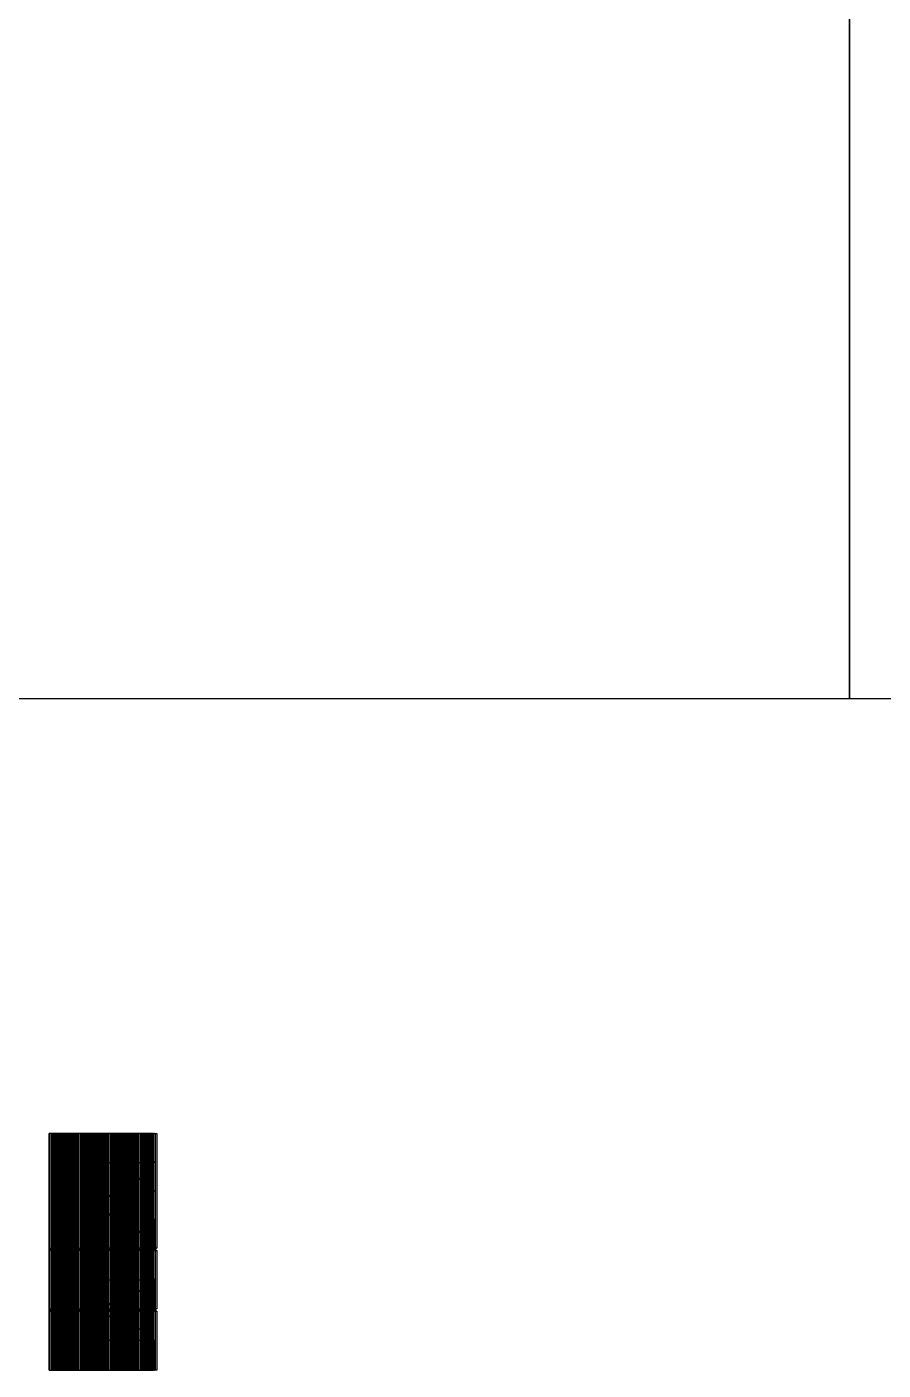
# Model space of a CAD drawing. Header units: millimetres. Extents: x 2519235 to 7246330, y 25937 to 201821.
# Drawn here: x 3154585 to 3197067, y 26496 to 93158 of the extents above; entities that cross this region are included whole.
import ezdxf

# ---------------------------------------------------------------- set-up
doc = ezdxf.new("R2010")
doc.units = ezdxf.units.MM
doc.set_wipeout_variables(frame=1)
doc.linetypes.add('TA_HL_001.00000', pattern=[6.5, 3.55, -2.95])
for name, color, linetype in [('000 - 0_SYM_DWG_HIDDENlINE_SUB_COLOR_1', 7, 'Continuous'), ('010 - ASPG_EXTR_MAIN_COLOR_2', 7, 'Continuous'), ('010 - ASPG_EXTR_WIPEOUT_', 7, 'Continuous'), ('010 - ASPG_FRAMING_MAIN_COLOR_1', 7, 'Continuous'), ('010 - ASPG_FRAMING_MAIN_COLOR_2', 7, 'Continuous'), ('010 - ASPG_FRAMING_SUB_COLOR_2', 7, 'Continuous'), ('010 - ASPG_FRAMING_SUB_COLOR_3', 7, 'Continuous'), ('010 - ASPG_FRAMING_WIPEOUT_', 7, 'Continuous')]:
    doc.layers.add(name, color=color, linetype=linetype)

# ---------------------------------------------------------------- blocks, each defined once
blk = doc.blocks.new('*U1281')
at = {"color": 7}
blk.add_wipeout([(50, 0), (1400, 0), (1400, 2930), (50, 2930)], dxfattribs=at).dxf.layer = '010 - ASPG_EXTR_WIPEOUT_'
at = {"layer": '010 - ASPG_EXTR_MAIN_COLOR_2', "color": 7}
for points in [[(393, 0), (403, 0), (403, 2930), (393, 2930)], [(458, 0), (468, 0), (468, 2930), (458, 2930)], [(523, 0), (533, 0), (533, 2930), (523, 2930)], [(588, 0), (598, 0), (598, 2930), (588, 2930)], [(653, 0), (663, 0), (663, 2930), (653, 2930)], [(718, 0), (728, 0), (728, 2930), (718, 2930)], [(783, 0), (793, 0), (793, 2930), (783, 2930)], [(848, 0), (858, 0), (858, 2930), (848, 2930)], [(913, 0), (923, 0), (923, 2930), (913, 2930)], [(978, 0), (988, 0), (988, 2930), (978, 2930)], [(1043, 0), (1053, 0), (1053, 2930), (1043, 2930)]]:
    blk.add_lwpolyline(points, close=True, dxfattribs=at)
at = {"layer": '010 - ASPG_FRAMING_SUB_COLOR_2', "color": 7}
blk.add_lwpolyline([(50, 0), (1400, 0), (1400, 2930), (50, 2930)], close=True, dxfattribs=at)
at = {"color": 7}
for points in [[(-50, 0), (50, 0), (50, 2930), (-50, 2930)], [(1400, 0), (1500, 0), (1500, 2930), (1400, 2930)]]:
    blk.add_wipeout(points, dxfattribs=at).dxf.layer = '010 - ASPG_EXTR_WIPEOUT_'
at = {"layer": '010 - ASPG_EXTR_MAIN_COLOR_2', "color": 7}
for points in [[(133, 0), (143, 0), (143, 2930), (133, 2930)], [(198, 0), (208, 0), (208, 2930), (198, 2930)], [(263, 0), (273, 0), (273, 2930), (263, 2930)], [(328, 0), (338, 0), (338, 2930), (328, 2930)], [(1108, 0), (1118, 0), (1118, 2930), (1108, 2930)], [(1173, 0), (1183, 0), (1183, 2930), (1173, 2930)], [(1238, 0), (1248, 0), (1248, 2930), (1238, 2930)], [(1303, 0), (1313, 0), (1313, 2930), (1303, 2930)], [(1368, 0), (1378, 0), (1378, 2930), (1368, 2930)]]:
    blk.add_lwpolyline(points, close=True, dxfattribs=at)
at = {"layer": '010 - ASPG_FRAMING_MAIN_COLOR_1', "color": 7}
for points in [[(-50, 0), (-40, 0), (-40, 2930), (-50, 2930)], [(40, 0), (50, 0), (50, 2930), (40, 2930)], [(1400, 0), (1410, 0), (1410, 2930), (1400, 2930)], [(1490, 0), (1500, 0), (1500, 2930), (1490, 2930)]]:
    blk.add_lwpolyline(points, close=True, dxfattribs=at)
at = {"layer": '010 - ASPG_FRAMING_SUB_COLOR_2', "color": 7}
for points in [[(-50, 0), (50, 0), (50, 2930), (-50, 2930)], [(1400, 0), (1500, 0), (1500, 2930), (1400, 2930)]]:
    blk.add_lwpolyline(points, close=True, dxfattribs=at)
blk = doc.blocks.new('*U1321')
at = {"color": 7}
blk.add_wipeout([(50, 0), (1450, 0), (1450, 2930), (50, 2930)], dxfattribs=at).dxf.layer = '010 - ASPG_EXTR_WIPEOUT_'
at = {"layer": '010 - ASPG_EXTR_MAIN_COLOR_2', "color": 7}
for points in [[(393, 0), (403, 0), (403, 2930), (393, 2930)], [(458, 0), (468, 0), (468, 2930), (458, 2930)], [(523, 0), (533, 0), (533, 2930), (523, 2930)], [(588, 0), (598, 0), (598, 2930), (588, 2930)], [(653, 0), (663, 0), (663, 2930), (653, 2930)], [(718, 0), (728, 0), (728, 2930), (718, 2930)], [(783, 0), (793, 0), (793, 2930), (783, 2930)], [(848, 0), (858, 0), (858, 2930), (848, 2930)], [(913, 0), (923, 0), (923, 2930), (913, 2930)], [(978, 0), (988, 0), (988, 2930), (978, 2930)], [(1043, 0), (1053, 0), (1053, 2930), (1043, 2930)]]:
    blk.add_lwpolyline(points, close=True, dxfattribs=at)
at = {"layer": '010 - ASPG_FRAMING_SUB_COLOR_2', "color": 7}
blk.add_lwpolyline([(50, 0), (1450, 0), (1450, 2930), (50, 2930)], close=True, dxfattribs=at)
at = {"color": 7}
for points in [[(-50, 0), (50, 0), (50, 2930), (-50, 2930)], [(1450, 0), (1550, 0), (1550, 2930), (1450, 2930)]]:
    blk.add_wipeout(points, dxfattribs=at).dxf.layer = '010 - ASPG_EXTR_WIPEOUT_'
at = {"layer": '010 - ASPG_EXTR_MAIN_COLOR_2', "color": 7}
for points in [[(133, 0), (143, 0), (143, 2930), (133, 2930)], [(198, 0), (208, 0), (208, 2930), (198, 2930)], [(263, 0), (273, 0), (273, 2930), (263, 2930)], [(328, 0), (338, 0), (338, 2930), (328, 2930)], [(1108, 0), (1118, 0), (1118, 2930), (1108, 2930)], [(1173, 0), (1183, 0), (1183, 2930), (1173, 2930)], [(1238, 0), (1248, 0), (1248, 2930), (1238, 2930)], [(1303, 0), (1313, 0), (1313, 2930), (1303, 2930)], [(1368, 0), (1378, 0), (1378, 2930), (1368, 2930)], [(1433, 0), (1443, 0), (1443, 2930), (1433, 2930)]]:
    blk.add_lwpolyline(points, close=True, dxfattribs=at)
at = {"layer": '010 - ASPG_FRAMING_MAIN_COLOR_1', "color": 7}
for points in [[(-50, 0), (-40, 0), (-40, 2930), (-50, 2930)], [(40, 0), (50, 0), (50, 2930), (40, 2930)], [(1450, 0), (1460, 0), (1460, 2930), (1450, 2930)], [(1540, 0), (1550, 0), (1550, 2930), (1540, 2930)]]:
    blk.add_lwpolyline(points, close=True, dxfattribs=at)
at = {"layer": '010 - ASPG_FRAMING_SUB_COLOR_2', "color": 7}
for points in [[(-50, 0), (50, 0), (50, 2930), (-50, 2930)], [(1450, 0), (1550, 0), (1550, 2930), (1450, 2930)]]:
    blk.add_lwpolyline(points, close=True, dxfattribs=at)
blk = doc.blocks.new('*U1322')
at = {"color": 7}
blk.add_wipeout([(50, 0), (1450, 0), (1450, 2930), (50, 2930)], dxfattribs=at).dxf.layer = '010 - ASPG_EXTR_WIPEOUT_'
at = {"layer": '010 - ASPG_EXTR_MAIN_COLOR_2', "color": 7}
for points in [[(393, 0), (403, 0), (403, 2930), (393, 2930)], [(458, 0), (468, 0), (468, 2930), (458, 2930)], [(523, 0), (533, 0), (533, 2930), (523, 2930)], [(588, 0), (598, 0), (598, 2930), (588, 2930)], [(653, 0), (663, 0), (663, 2930), (653, 2930)], [(718, 0), (728, 0), (728, 2930), (718, 2930)], [(783, 0), (793, 0), (793, 2930), (783, 2930)], [(848, 0), (858, 0), (858, 2930), (848, 2930)], [(913, 0), (923, 0), (923, 2930), (913, 2930)], [(978, 0), (988, 0), (988, 2930), (978, 2930)], [(1043, 0), (1053, 0), (1053, 2930), (1043, 2930)]]:
    blk.add_lwpolyline(points, close=True, dxfattribs=at)
at = {"layer": '010 - ASPG_FRAMING_SUB_COLOR_2', "color": 7}
blk.add_lwpolyline([(50, 0), (1450, 0), (1450, 2930), (50, 2930)], close=True, dxfattribs=at)
at = {"color": 7}
for points in [[(-50, 0), (50, 0), (50, 2930), (-50, 2930)], [(1450, 0), (1550, 0), (1550, 2930), (1450, 2930)]]:
    blk.add_wipeout(points, dxfattribs=at).dxf.layer = '010 - ASPG_EXTR_WIPEOUT_'
at = {"layer": '010 - ASPG_EXTR_MAIN_COLOR_2', "color": 7}
for points in [[(133, 0), (143, 0), (143, 2930), (133, 2930)], [(198, 0), (208, 0), (208, 2930), (198, 2930)], [(263, 0), (273, 0), (273, 2930), (263, 2930)], [(328, 0), (338, 0), (338, 2930), (328, 2930)], [(1108, 0), (1118, 0), (1118, 2930), (1108, 2930)], [(1173, 0), (1183, 0), (1183, 2930), (1173, 2930)], [(1238, 0), (1248, 0), (1248, 2930), (1238, 2930)], [(1303, 0), (1313, 0), (1313, 2930), (1303, 2930)], [(1368, 0), (1378, 0), (1378, 2930), (1368, 2930)], [(1433, 0), (1443, 0), (1443, 2930), (1433, 2930)]]:
    blk.add_lwpolyline(points, close=True, dxfattribs=at)
at = {"layer": '010 - ASPG_FRAMING_MAIN_COLOR_1', "color": 7}
for points in [[(-50, 0), (-40, 0), (-40, 2930), (-50, 2930)], [(40, 0), (50, 0), (50, 2930), (40, 2930)], [(1450, 0), (1460, 0), (1460, 2930), (1450, 2930)], [(1540, 0), (1550, 0), (1550, 2930), (1540, 2930)]]:
    blk.add_lwpolyline(points, close=True, dxfattribs=at)
at = {"layer": '010 - ASPG_FRAMING_SUB_COLOR_2', "color": 7}
for points in [[(-50, 0), (50, 0), (50, 2930), (-50, 2930)], [(1450, 0), (1550, 0), (1550, 2930), (1450, 2930)]]:
    blk.add_lwpolyline(points, close=True, dxfattribs=at)
blk = doc.blocks.new('*U1323')
at = {"color": 7}
blk.add_wipeout([(50, 0), (685, 0), (685, 2930), (50, 2930)], dxfattribs=at).dxf.layer = '010 - ASPG_EXTR_WIPEOUT_'
at = {"layer": '010 - ASPG_EXTR_MAIN_COLOR_2', "color": 7}
for points in [[(393, 0), (403, 0), (403, 2930), (393, 2930)], [(458, 0), (468, 0), (468, 2930), (458, 2930)], [(523, 0), (533, 0), (533, 2930), (523, 2930)], [(588, 0), (598, 0), (598, 2930), (588, 2930)], [(653, 0), (663, 0), (663, 2930), (653, 2930)], [(718, 0), (728, 0), (728, 2930), (718, 2930)]]:
    blk.add_lwpolyline(points, close=True, dxfattribs=at)
at = {"layer": '010 - ASPG_FRAMING_SUB_COLOR_2', "color": 7}
blk.add_lwpolyline([(50, 0), (685, 0), (685, 2930), (50, 2930)], close=True, dxfattribs=at)
at = {"color": 7}
blk.add_wipeout([(-50, 0), (50, 0), (50, 2930), (-50, 2930)], dxfattribs=at).dxf.layer = '010 - ASPG_EXTR_WIPEOUT_'
at = {"layer": '010 - ASPG_EXTR_MAIN_COLOR_2', "color": 7}
for points in [[(133, 0), (143, 0), (143, 2930), (133, 2930)], [(198, 0), (208, 0), (208, 2930), (198, 2930)], [(263, 0), (273, 0), (273, 2930), (263, 2930)], [(328, 0), (338, 0), (338, 2930), (328, 2930)]]:
    blk.add_lwpolyline(points, close=True, dxfattribs=at)
at = {"layer": '010 - ASPG_FRAMING_MAIN_COLOR_1', "color": 7}
for points in [[(-50, 0), (-40, 0), (-40, 2930), (-50, 2930)], [(40, 0), (50, 0), (50, 2930), (40, 2930)]]:
    blk.add_lwpolyline(points, close=True, dxfattribs=at)
at = {"layer": '010 - ASPG_FRAMING_SUB_COLOR_2', "color": 7}
blk.add_lwpolyline([(-50, 0), (50, 0), (50, 2930), (-50, 2930)], close=True, dxfattribs=at)
blk = doc.blocks.new('*U1310')
at = {"color": 7}
blk.add_wipeout([(0, -40), (5259, -40), (5259, 40), (0, 40)], dxfattribs=at).dxf.layer = '010 - ASPG_FRAMING_WIPEOUT_'
at = {"layer": '010 - ASPG_FRAMING_MAIN_COLOR_2', "color": 7}
blk.add_lwpolyline([(0, -40), (5259, -40), (5259, 40), (0, 40)], close=True, dxfattribs=at)
at = {"color": 7}
blk.add_wipeout([(0, 40), (5334, 40), (5334, 50), (0, 50)], dxfattribs=at).dxf.layer = '010 - ASPG_FRAMING_WIPEOUT_'
at = {"layer": '010 - ASPG_FRAMING_MAIN_COLOR_1', "color": 7}
blk.add_lwpolyline([(0, 40), (5334, 40), (5334, 50), (0, 50)], close=True, dxfattribs=at)
at = {"color": 7}
blk.add_wipeout([(0, -50), (5334, -50), (5334, -40), (0, -40)], dxfattribs=at).dxf.layer = '010 - ASPG_FRAMING_WIPEOUT_'
at = {"layer": '010 - ASPG_FRAMING_MAIN_COLOR_1', "color": 7}
blk.add_lwpolyline([(0, -50), (5334, -50), (5334, -40), (0, -40)], close=True, dxfattribs=at)
blk = doc.blocks.new('*U1311')
at = {"color": 7}
blk.add_wipeout([(0, -40), (5259, -40), (5259, 40), (0, 40)], dxfattribs=at).dxf.layer = '010 - ASPG_FRAMING_WIPEOUT_'
at = {"layer": '010 - ASPG_FRAMING_MAIN_COLOR_2', "color": 7}
blk.add_lwpolyline([(0, -40), (5259, -40), (5259, 40), (0, 40)], close=True, dxfattribs=at)
at = {"color": 7}
blk.add_wipeout([(0, 40), (5334, 40), (5334, 50), (0, 50)], dxfattribs=at).dxf.layer = '010 - ASPG_FRAMING_WIPEOUT_'
at = {"layer": '010 - ASPG_FRAMING_MAIN_COLOR_1', "color": 7}
blk.add_lwpolyline([(0, 40), (5334, 40), (5334, 50), (0, 50)], close=True, dxfattribs=at)
at = {"color": 7}
blk.add_wipeout([(0, -50), (5334, -50), (5334, -40), (0, -40)], dxfattribs=at).dxf.layer = '010 - ASPG_FRAMING_WIPEOUT_'
at = {"layer": '010 - ASPG_FRAMING_MAIN_COLOR_1', "color": 7}
blk.add_lwpolyline([(0, -50), (5334, -50), (5334, -40), (0, -40)], close=True, dxfattribs=at)
blk = doc.blocks.new('*U1278')
at = {"color": 7}
blk.add_wipeout([(50, 0), (1400, 0), (1400, 2880), (50, 2880)], dxfattribs=at).dxf.layer = '010 - ASPG_EXTR_WIPEOUT_'
at = {"layer": '010 - ASPG_EXTR_MAIN_COLOR_2', "color": 7}
for points in [[(393, 0), (403, 0), (403, 2880), (393, 2880)], [(458, 0), (468, 0), (468, 2880), (458, 2880)], [(523, 0), (533, 0), (533, 2880), (523, 2880)], [(588, 0), (598, 0), (598, 2880), (588, 2880)], [(653, 0), (663, 0), (663, 2880), (653, 2880)], [(718, 0), (728, 0), (728, 2880), (718, 2880)], [(783, 0), (793, 0), (793, 2880), (783, 2880)], [(848, 0), (858, 0), (858, 2880), (848, 2880)], [(913, 0), (923, 0), (923, 2880), (913, 2880)], [(978, 0), (988, 0), (988, 2880), (978, 2880)], [(1043, 0), (1053, 0), (1053, 2880), (1043, 2880)]]:
    blk.add_lwpolyline(points, close=True, dxfattribs=at)
at = {"layer": '010 - ASPG_FRAMING_SUB_COLOR_2', "color": 7}
blk.add_lwpolyline([(50, 0), (1400, 0), (1400, 2880), (50, 2880)], close=True, dxfattribs=at)
at = {"color": 7}
for points in [[(-50, 0), (50, 0), (50, 2880), (-50, 2880)], [(1400, 0), (1500, 0), (1500, 2880), (1400, 2880)]]:
    blk.add_wipeout(points, dxfattribs=at).dxf.layer = '010 - ASPG_EXTR_WIPEOUT_'
at = {"layer": '010 - ASPG_EXTR_MAIN_COLOR_2', "color": 7}
for points in [[(133, 0), (143, 0), (143, 2880), (133, 2880)], [(198, 0), (208, 0), (208, 2880), (198, 2880)], [(263, 0), (273, 0), (273, 2880), (263, 2880)], [(328, 0), (338, 0), (338, 2880), (328, 2880)], [(1108, 0), (1118, 0), (1118, 2880), (1108, 2880)], [(1173, 0), (1183, 0), (1183, 2880), (1173, 2880)], [(1238, 0), (1248, 0), (1248, 2880), (1238, 2880)], [(1303, 0), (1313, 0), (1313, 2880), (1303, 2880)], [(1368, 0), (1378, 0), (1378, 2880), (1368, 2880)]]:
    blk.add_lwpolyline(points, close=True, dxfattribs=at)
at = {"layer": '010 - ASPG_FRAMING_MAIN_COLOR_1', "color": 7}
for points in [[(-50, 0), (-40, 0), (-40, 2880), (-50, 2880)], [(40, 0), (50, 0), (50, 2880), (40, 2880)], [(1400, 0), (1410, 0), (1410, 2880), (1400, 2880)], [(1490, 0), (1500, 0), (1500, 2880), (1490, 2880)]]:
    blk.add_lwpolyline(points, close=True, dxfattribs=at)
at = {"layer": '010 - ASPG_FRAMING_SUB_COLOR_2', "color": 7}
for points in [[(-50, 0), (50, 0), (50, 2880), (-50, 2880)], [(1400, 0), (1500, 0), (1500, 2880), (1400, 2880)]]:
    blk.add_lwpolyline(points, close=True, dxfattribs=at)
blk = doc.blocks.new('*U1279')
at = {"color": 7}
blk.add_wipeout([(50, 0), (1450, 0), (1450, 2880), (50, 2880)], dxfattribs=at).dxf.layer = '010 - ASPG_EXTR_WIPEOUT_'
at = {"layer": '010 - ASPG_EXTR_MAIN_COLOR_2', "color": 7}
for points in [[(393, 0), (403, 0), (403, 2880), (393, 2880)], [(458, 0), (468, 0), (468, 2880), (458, 2880)], [(523, 0), (533, 0), (533, 2880), (523, 2880)], [(588, 0), (598, 0), (598, 2880), (588, 2880)], [(653, 0), (663, 0), (663, 2880), (653, 2880)], [(718, 0), (728, 0), (728, 2880), (718, 2880)], [(783, 0), (793, 0), (793, 2880), (783, 2880)], [(848, 0), (858, 0), (858, 2880), (848, 2880)], [(913, 0), (923, 0), (923, 2880), (913, 2880)], [(978, 0), (988, 0), (988, 2880), (978, 2880)], [(1043, 0), (1053, 0), (1053, 2880), (1043, 2880)]]:
    blk.add_lwpolyline(points, close=True, dxfattribs=at)
at = {"layer": '010 - ASPG_FRAMING_SUB_COLOR_2', "color": 7}
blk.add_lwpolyline([(50, 0), (1450, 0), (1450, 2880), (50, 2880)], close=True, dxfattribs=at)
at = {"color": 7}
for points in [[(-50, 0), (50, 0), (50, 2880), (-50, 2880)], [(1450, 0), (1550, 0), (1550, 2880), (1450, 2880)]]:
    blk.add_wipeout(points, dxfattribs=at).dxf.layer = '010 - ASPG_EXTR_WIPEOUT_'
at = {"layer": '010 - ASPG_EXTR_MAIN_COLOR_2', "color": 7}
for points in [[(133, 0), (143, 0), (143, 2880), (133, 2880)], [(198, 0), (208, 0), (208, 2880), (198, 2880)], [(263, 0), (273, 0), (273, 2880), (263, 2880)], [(328, 0), (338, 0), (338, 2880), (328, 2880)], [(1108, 0), (1118, 0), (1118, 2880), (1108, 2880)], [(1173, 0), (1183, 0), (1183, 2880), (1173, 2880)], [(1238, 0), (1248, 0), (1248, 2880), (1238, 2880)], [(1303, 0), (1313, 0), (1313, 2880), (1303, 2880)], [(1368, 0), (1378, 0), (1378, 2880), (1368, 2880)], [(1433, 0), (1443, 0), (1443, 2880), (1433, 2880)]]:
    blk.add_lwpolyline(points, close=True, dxfattribs=at)
at = {"layer": '010 - ASPG_FRAMING_MAIN_COLOR_1', "color": 7}
for points in [[(-50, 0), (-40, 0), (-40, 2880), (-50, 2880)], [(40, 0), (50, 0), (50, 2880), (40, 2880)], [(1450, 0), (1460, 0), (1460, 2880), (1450, 2880)], [(1540, 0), (1550, 0), (1550, 2880), (1540, 2880)]]:
    blk.add_lwpolyline(points, close=True, dxfattribs=at)
at = {"layer": '010 - ASPG_FRAMING_SUB_COLOR_2', "color": 7}
for points in [[(-50, 0), (50, 0), (50, 2880), (-50, 2880)], [(1450, 0), (1550, 0), (1550, 2880), (1450, 2880)]]:
    blk.add_lwpolyline(points, close=True, dxfattribs=at)
blk = doc.blocks.new('*U1298')
at = {"color": 7}
blk.add_wipeout([(50, 0), (1450, 0), (1450, 2880), (50, 2880)], dxfattribs=at).dxf.layer = '010 - ASPG_EXTR_WIPEOUT_'
at = {"layer": '010 - ASPG_EXTR_MAIN_COLOR_2', "color": 7}
for points in [[(393, 0), (403, 0), (403, 2880), (393, 2880)], [(458, 0), (468, 0), (468, 2880), (458, 2880)], [(523, 0), (533, 0), (533, 2880), (523, 2880)], [(588, 0), (598, 0), (598, 2880), (588, 2880)], [(653, 0), (663, 0), (663, 2880), (653, 2880)], [(718, 0), (728, 0), (728, 2880), (718, 2880)], [(783, 0), (793, 0), (793, 2880), (783, 2880)], [(848, 0), (858, 0), (858, 2880), (848, 2880)], [(913, 0), (923, 0), (923, 2880), (913, 2880)], [(978, 0), (988, 0), (988, 2880), (978, 2880)], [(1043, 0), (1053, 0), (1053, 2880), (1043, 2880)]]:
    blk.add_lwpolyline(points, close=True, dxfattribs=at)
at = {"layer": '010 - ASPG_FRAMING_SUB_COLOR_2', "color": 7}
blk.add_lwpolyline([(50, 0), (1450, 0), (1450, 2880), (50, 2880)], close=True, dxfattribs=at)
at = {"color": 7}
for points in [[(-50, 0), (50, 0), (50, 2880), (-50, 2880)], [(1450, 0), (1550, 0), (1550, 2880), (1450, 2880)]]:
    blk.add_wipeout(points, dxfattribs=at).dxf.layer = '010 - ASPG_EXTR_WIPEOUT_'
at = {"layer": '010 - ASPG_EXTR_MAIN_COLOR_2', "color": 7}
for points in [[(133, 0), (143, 0), (143, 2880), (133, 2880)], [(198, 0), (208, 0), (208, 2880), (198, 2880)], [(263, 0), (273, 0), (273, 2880), (263, 2880)], [(328, 0), (338, 0), (338, 2880), (328, 2880)], [(1108, 0), (1118, 0), (1118, 2880), (1108, 2880)], [(1173, 0), (1183, 0), (1183, 2880), (1173, 2880)], [(1238, 0), (1248, 0), (1248, 2880), (1238, 2880)], [(1303, 0), (1313, 0), (1313, 2880), (1303, 2880)], [(1368, 0), (1378, 0), (1378, 2880), (1368, 2880)], [(1433, 0), (1443, 0), (1443, 2880), (1433, 2880)]]:
    blk.add_lwpolyline(points, close=True, dxfattribs=at)
at = {"layer": '010 - ASPG_FRAMING_MAIN_COLOR_1', "color": 7}
for points in [[(-50, 0), (-40, 0), (-40, 2880), (-50, 2880)], [(40, 0), (50, 0), (50, 2880), (40, 2880)], [(1450, 0), (1460, 0), (1460, 2880), (1450, 2880)], [(1540, 0), (1550, 0), (1550, 2880), (1540, 2880)]]:
    blk.add_lwpolyline(points, close=True, dxfattribs=at)
at = {"layer": '010 - ASPG_FRAMING_SUB_COLOR_2', "color": 7}
for points in [[(-50, 0), (50, 0), (50, 2880), (-50, 2880)], [(1450, 0), (1550, 0), (1550, 2880), (1450, 2880)]]:
    blk.add_lwpolyline(points, close=True, dxfattribs=at)
blk = doc.blocks.new('*U1299')
at = {"color": 7}
blk.add_wipeout([(50, 0), (685, 0), (685, 2880), (50, 2880)], dxfattribs=at).dxf.layer = '010 - ASPG_EXTR_WIPEOUT_'
at = {"layer": '010 - ASPG_EXTR_MAIN_COLOR_2', "color": 7}
for points in [[(393, 0), (403, 0), (403, 2880), (393, 2880)], [(458, 0), (468, 0), (468, 2880), (458, 2880)], [(523, 0), (533, 0), (533, 2880), (523, 2880)], [(588, 0), (598, 0), (598, 2880), (588, 2880)], [(653, 0), (663, 0), (663, 2880), (653, 2880)], [(718, 0), (728, 0), (728, 2880), (718, 2880)]]:
    blk.add_lwpolyline(points, close=True, dxfattribs=at)
at = {"layer": '010 - ASPG_FRAMING_SUB_COLOR_2', "color": 7}
blk.add_lwpolyline([(50, 0), (685, 0), (685, 2880), (50, 2880)], close=True, dxfattribs=at)
at = {"color": 7}
blk.add_wipeout([(-50, 0), (50, 0), (50, 2880), (-50, 2880)], dxfattribs=at).dxf.layer = '010 - ASPG_EXTR_WIPEOUT_'
at = {"layer": '010 - ASPG_EXTR_MAIN_COLOR_2', "color": 7}
for points in [[(133, 0), (143, 0), (143, 2880), (133, 2880)], [(198, 0), (208, 0), (208, 2880), (198, 2880)], [(263, 0), (273, 0), (273, 2880), (263, 2880)], [(328, 0), (338, 0), (338, 2880), (328, 2880)]]:
    blk.add_lwpolyline(points, close=True, dxfattribs=at)
at = {"layer": '010 - ASPG_FRAMING_MAIN_COLOR_1', "color": 7}
for points in [[(-50, 0), (-40, 0), (-40, 2880), (-50, 2880)], [(40, 0), (50, 0), (50, 2880), (40, 2880)]]:
    blk.add_lwpolyline(points, close=True, dxfattribs=at)
at = {"layer": '010 - ASPG_FRAMING_SUB_COLOR_2', "color": 7}
blk.add_lwpolyline([(-50, 0), (50, 0), (50, 2880), (-50, 2880)], close=True, dxfattribs=at)
blk = doc.blocks.new('*U1300')
at = {"color": 7}
blk.add_wipeout([(50, 0), (1400, 0), (1400, 5690), (50, 5690)], dxfattribs=at).dxf.layer = '010 - ASPG_EXTR_WIPEOUT_'
at = {"layer": '010 - ASPG_EXTR_MAIN_COLOR_2', "color": 7}
for points in [[(393, 0), (403, 0), (403, 5690), (393, 5690)], [(458, 0), (468, 0), (468, 5690), (458, 5690)], [(523, 0), (533, 0), (533, 5690), (523, 5690)], [(588, 0), (598, 0), (598, 5690), (588, 5690)], [(653, 0), (663, 0), (663, 5690), (653, 5690)], [(718, 0), (728, 0), (728, 5690), (718, 5690)], [(783, 0), (793, 0), (793, 5690), (783, 5690)], [(848, 0), (858, 0), (858, 5690), (848, 5690)], [(913, 0), (923, 0), (923, 5690), (913, 5690)], [(978, 0), (988, 0), (988, 5690), (978, 5690)], [(1043, 0), (1053, 0), (1053, 5690), (1043, 5690)]]:
    blk.add_lwpolyline(points, close=True, dxfattribs=at)
at = {"layer": '010 - ASPG_FRAMING_SUB_COLOR_2', "color": 7}
blk.add_lwpolyline([(50, 0), (1400, 0), (1400, 5690), (50, 5690)], close=True, dxfattribs=at)
at = {"color": 7}
for points in [[(-50, 0), (50, 0), (50, 5690), (-50, 5690)], [(1400, 0), (1500, 0), (1500, 5690), (1400, 5690)]]:
    blk.add_wipeout(points, dxfattribs=at).dxf.layer = '010 - ASPG_EXTR_WIPEOUT_'
at = {"layer": '010 - ASPG_EXTR_MAIN_COLOR_2', "color": 7}
for points in [[(133, 0), (143, 0), (143, 5690), (133, 5690)], [(198, 0), (208, 0), (208, 5690), (198, 5690)], [(263, 0), (273, 0), (273, 5690), (263, 5690)], [(328, 0), (338, 0), (338, 5690), (328, 5690)], [(1108, 0), (1118, 0), (1118, 5690), (1108, 5690)], [(1173, 0), (1183, 0), (1183, 5690), (1173, 5690)], [(1238, 0), (1248, 0), (1248, 5690), (1238, 5690)], [(1303, 0), (1313, 0), (1313, 5690), (1303, 5690)], [(1368, 0), (1378, 0), (1378, 5690), (1368, 5690)]]:
    blk.add_lwpolyline(points, close=True, dxfattribs=at)
at = {"layer": '010 - ASPG_FRAMING_MAIN_COLOR_1', "color": 7}
for points in [[(-50, 0), (-40, 0), (-40, 5690), (-50, 5690)], [(40, 0), (50, 0), (50, 5690), (40, 5690)], [(1400, 0), (1410, 0), (1410, 5690), (1400, 5690)], [(1490, 0), (1500, 0), (1500, 5690), (1490, 5690)]]:
    blk.add_lwpolyline(points, close=True, dxfattribs=at)
at = {"layer": '010 - ASPG_FRAMING_SUB_COLOR_2', "color": 7}
for points in [[(-50, 0), (50, 0), (50, 5690), (-50, 5690)], [(1400, 0), (1500, 0), (1500, 5690), (1400, 5690)]]:
    blk.add_lwpolyline(points, close=True, dxfattribs=at)
blk = doc.blocks.new('*U1301')
at = {"color": 7}
blk.add_wipeout([(50, 0), (1450, 0), (1450, 5690), (50, 5690)], dxfattribs=at).dxf.layer = '010 - ASPG_EXTR_WIPEOUT_'
at = {"layer": '010 - ASPG_EXTR_MAIN_COLOR_2', "color": 7}
for points in [[(393, 0), (403, 0), (403, 5690), (393, 5690)], [(458, 0), (468, 0), (468, 5690), (458, 5690)], [(523, 0), (533, 0), (533, 5690), (523, 5690)], [(588, 0), (598, 0), (598, 5690), (588, 5690)], [(653, 0), (663, 0), (663, 5690), (653, 5690)], [(718, 0), (728, 0), (728, 5690), (718, 5690)], [(783, 0), (793, 0), (793, 5690), (783, 5690)], [(848, 0), (858, 0), (858, 5690), (848, 5690)], [(913, 0), (923, 0), (923, 5690), (913, 5690)], [(978, 0), (988, 0), (988, 5690), (978, 5690)], [(1043, 0), (1053, 0), (1053, 5690), (1043, 5690)]]:
    blk.add_lwpolyline(points, close=True, dxfattribs=at)
at = {"layer": '010 - ASPG_FRAMING_SUB_COLOR_2', "color": 7}
blk.add_lwpolyline([(50, 0), (1450, 0), (1450, 5690), (50, 5690)], close=True, dxfattribs=at)
at = {"color": 7}
for points in [[(-50, 0), (50, 0), (50, 5690), (-50, 5690)], [(1450, 0), (1550, 0), (1550, 5690), (1450, 5690)]]:
    blk.add_wipeout(points, dxfattribs=at).dxf.layer = '010 - ASPG_EXTR_WIPEOUT_'
at = {"layer": '010 - ASPG_EXTR_MAIN_COLOR_2', "color": 7}
for points in [[(133, 0), (143, 0), (143, 5690), (133, 5690)], [(198, 0), (208, 0), (208, 5690), (198, 5690)], [(263, 0), (273, 0), (273, 5690), (263, 5690)], [(328, 0), (338, 0), (338, 5690), (328, 5690)], [(1108, 0), (1118, 0), (1118, 5690), (1108, 5690)], [(1173, 0), (1183, 0), (1183, 5690), (1173, 5690)], [(1238, 0), (1248, 0), (1248, 5690), (1238, 5690)], [(1303, 0), (1313, 0), (1313, 5690), (1303, 5690)], [(1368, 0), (1378, 0), (1378, 5690), (1368, 5690)], [(1433, 0), (1443, 0), (1443, 5690), (1433, 5690)]]:
    blk.add_lwpolyline(points, close=True, dxfattribs=at)
at = {"layer": '010 - ASPG_FRAMING_MAIN_COLOR_1', "color": 7}
for points in [[(-50, 0), (-40, 0), (-40, 5690), (-50, 5690)], [(40, 0), (50, 0), (50, 5690), (40, 5690)], [(1450, 0), (1460, 0), (1460, 5690), (1450, 5690)], [(1540, 0), (1550, 0), (1550, 5690), (1540, 5690)]]:
    blk.add_lwpolyline(points, close=True, dxfattribs=at)
at = {"layer": '010 - ASPG_FRAMING_SUB_COLOR_2', "color": 7}
for points in [[(-50, 0), (50, 0), (50, 5690), (-50, 5690)], [(1450, 0), (1550, 0), (1550, 5690), (1450, 5690)]]:
    blk.add_lwpolyline(points, close=True, dxfattribs=at)
blk = doc.blocks.new('*U1302')
at = {"color": 7}
blk.add_wipeout([(50, 0), (1450, 0), (1450, 5690), (50, 5690)], dxfattribs=at).dxf.layer = '010 - ASPG_EXTR_WIPEOUT_'
at = {"layer": '010 - ASPG_EXTR_MAIN_COLOR_2', "color": 7}
for points in [[(393, 0), (403, 0), (403, 5690), (393, 5690)], [(458, 0), (468, 0), (468, 5690), (458, 5690)], [(523, 0), (533, 0), (533, 5690), (523, 5690)], [(588, 0), (598, 0), (598, 5690), (588, 5690)], [(653, 0), (663, 0), (663, 5690), (653, 5690)], [(718, 0), (728, 0), (728, 5690), (718, 5690)], [(783, 0), (793, 0), (793, 5690), (783, 5690)], [(848, 0), (858, 0), (858, 5690), (848, 5690)], [(913, 0), (923, 0), (923, 5690), (913, 5690)], [(978, 0), (988, 0), (988, 5690), (978, 5690)], [(1043, 0), (1053, 0), (1053, 5690), (1043, 5690)]]:
    blk.add_lwpolyline(points, close=True, dxfattribs=at)
at = {"layer": '010 - ASPG_FRAMING_SUB_COLOR_2', "color": 7}
blk.add_lwpolyline([(50, 0), (1450, 0), (1450, 5690), (50, 5690)], close=True, dxfattribs=at)
at = {"color": 7}
for points in [[(-50, 0), (50, 0), (50, 5690), (-50, 5690)], [(1450, 0), (1550, 0), (1550, 5690), (1450, 5690)]]:
    blk.add_wipeout(points, dxfattribs=at).dxf.layer = '010 - ASPG_EXTR_WIPEOUT_'
at = {"layer": '010 - ASPG_EXTR_MAIN_COLOR_2', "color": 7}
for points in [[(133, 0), (143, 0), (143, 5690), (133, 5690)], [(198, 0), (208, 0), (208, 5690), (198, 5690)], [(263, 0), (273, 0), (273, 5690), (263, 5690)], [(328, 0), (338, 0), (338, 5690), (328, 5690)], [(1108, 0), (1118, 0), (1118, 5690), (1108, 5690)], [(1173, 0), (1183, 0), (1183, 5690), (1173, 5690)], [(1238, 0), (1248, 0), (1248, 5690), (1238, 5690)], [(1303, 0), (1313, 0), (1313, 5690), (1303, 5690)], [(1368, 0), (1378, 0), (1378, 5690), (1368, 5690)], [(1433, 0), (1443, 0), (1443, 5690), (1433, 5690)]]:
    blk.add_lwpolyline(points, close=True, dxfattribs=at)
at = {"layer": '010 - ASPG_FRAMING_MAIN_COLOR_1', "color": 7}
for points in [[(-50, 0), (-40, 0), (-40, 5690), (-50, 5690)], [(40, 0), (50, 0), (50, 5690), (40, 5690)], [(1450, 0), (1460, 0), (1460, 5690), (1450, 5690)], [(1540, 0), (1550, 0), (1550, 5690), (1540, 5690)]]:
    blk.add_lwpolyline(points, close=True, dxfattribs=at)
at = {"layer": '010 - ASPG_FRAMING_SUB_COLOR_2', "color": 7}
for points in [[(-50, 0), (50, 0), (50, 5690), (-50, 5690)], [(1450, 0), (1550, 0), (1550, 5690), (1450, 5690)]]:
    blk.add_lwpolyline(points, close=True, dxfattribs=at)
blk = doc.blocks.new('*U1303')
at = {"color": 7}
blk.add_wipeout([(50, 0), (685, 0), (685, 5690), (50, 5690)], dxfattribs=at).dxf.layer = '010 - ASPG_EXTR_WIPEOUT_'
at = {"layer": '010 - ASPG_EXTR_MAIN_COLOR_2', "color": 7}
for points in [[(393, 0), (403, 0), (403, 5690), (393, 5690)], [(458, 0), (468, 0), (468, 5690), (458, 5690)], [(523, 0), (533, 0), (533, 5690), (523, 5690)], [(588, 0), (598, 0), (598, 5690), (588, 5690)], [(653, 0), (663, 0), (663, 5690), (653, 5690)], [(718, 0), (728, 0), (728, 5690), (718, 5690)]]:
    blk.add_lwpolyline(points, close=True, dxfattribs=at)
at = {"layer": '010 - ASPG_FRAMING_SUB_COLOR_2', "color": 7}
blk.add_lwpolyline([(50, 0), (685, 0), (685, 5690), (50, 5690)], close=True, dxfattribs=at)
at = {"color": 7}
blk.add_wipeout([(-50, 0), (50, 0), (50, 5690), (-50, 5690)], dxfattribs=at).dxf.layer = '010 - ASPG_EXTR_WIPEOUT_'
at = {"layer": '010 - ASPG_EXTR_MAIN_COLOR_2', "color": 7}
for points in [[(133, 0), (143, 0), (143, 5690), (133, 5690)], [(198, 0), (208, 0), (208, 5690), (198, 5690)], [(263, 0), (273, 0), (273, 5690), (263, 5690)], [(328, 0), (338, 0), (338, 5690), (328, 5690)]]:
    blk.add_lwpolyline(points, close=True, dxfattribs=at)
at = {"layer": '010 - ASPG_FRAMING_MAIN_COLOR_1', "color": 7}
for points in [[(-50, 0), (-40, 0), (-40, 5690), (-50, 5690)], [(40, 0), (50, 0), (50, 5690), (40, 5690)]]:
    blk.add_lwpolyline(points, close=True, dxfattribs=at)
at = {"layer": '010 - ASPG_FRAMING_SUB_COLOR_2', "color": 7}
blk.add_lwpolyline([(-50, 0), (50, 0), (50, 5690), (-50, 5690)], close=True, dxfattribs=at)
blk = doc.blocks.new('*U2434')
at = {"layer": '010 - ASPG_FRAMING_SUB_COLOR_3', "color": 7, "linetype": 'ByBlock'}
for points in [[(0, 0), (0, 625), (25, 595), (25, 30), (0, 0)], [(1465, 625), (0, 625), (25, 595), (1440, 595)], [(25, 30), (1440, 30), (1465, 0), (0, 0), (25, 30)], [(1465, 0), (1465, 625), (1440, 595), (1440, 30), (1465, 0)]]:
    blk.add_lwpolyline(points, close=True, dxfattribs=at)
blk = doc.blocks.new('*U2435')
at = {"layer": '010 - ASPG_FRAMING_SUB_COLOR_3', "color": 7, "linetype": 'ByBlock'}
for points in [[(0, 0), (0, 1380), (25, 1350), (25, 30), (0, 0)], [(1465, 1380), (0, 1380), (25, 1350), (1440, 1350)], [(1465, 0), (1465, 1380), (1440, 1350), (1440, 30), (1465, 0)], [(25, 30), (1440, 30), (1465, 0), (0, 0), (25, 30)]]:
    blk.add_lwpolyline(points, close=True, dxfattribs=at)
blk = doc.blocks.new('*U2436')
at = {"layer": '010 - ASPG_FRAMING_SUB_COLOR_3', "color": 7, "linetype": 'ByBlock'}
for points in [[(0, 0), (0, 1330), (25, 1300), (25, 30), (0, 0)], [(1465, 1330), (0, 1330), (25, 1300), (1440, 1300)], [(1465, 0), (1465, 1330), (1440, 1300), (1440, 30), (1465, 0)], [(25, 30), (1440, 30), (1465, 0), (0, 0), (25, 30)]]:
    blk.add_lwpolyline(points, close=True, dxfattribs=at)
blk = doc.blocks.new('*U2433')
at = {"layer": '010 - ASPG_FRAMING_SUB_COLOR_3', "color": 7, "linetype": 'ByBlock'}
for points in [[(0, 0), (0, 625), (25, 595), (25, 30), (0, 0)], [(1440, 625), (0, 625), (25, 595), (1415, 595)], [(25, 30), (1415, 30), (1440, 0), (0, 0), (25, 30)], [(1440, 0), (1440, 625), (1415, 595), (1415, 30), (1440, 0)]]:
    blk.add_lwpolyline(points, close=True, dxfattribs=at)
blk = doc.blocks.new('*U2427')
at = {"layer": '010 - ASPG_FRAMING_SUB_COLOR_3', "color": 7, "linetype": 'ByBlock'}
for points in [[(0, 0), (0, 1380), (25, 1350), (25, 30), (0, 0)], [(1440, 1380), (0, 1380), (25, 1350), (1415, 1350)], [(1440, 0), (1440, 1380), (1415, 1350), (1415, 30), (1440, 0)], [(25, 30), (1415, 30), (1440, 0), (0, 0), (25, 30)]]:
    blk.add_lwpolyline(points, close=True, dxfattribs=at)
blk = doc.blocks.new('*U2426')
at = {"layer": '010 - ASPG_FRAMING_SUB_COLOR_3', "color": 7, "linetype": 'ByBlock'}
for points in [[(0, 0), (0, 1330), (25, 1300), (25, 30), (0, 0)], [(1440, 1330), (0, 1330), (25, 1300), (1415, 1300)], [(1440, 0), (1440, 1330), (1415, 1300), (1415, 30), (1440, 0)], [(25, 30), (1415, 30), (1440, 0), (0, 0), (25, 30)]]:
    blk.add_lwpolyline(points, close=True, dxfattribs=at)
blk = doc.blocks.new('*U2432')
at = {"layer": '010 - ASPG_FRAMING_SUB_COLOR_3', "color": 7, "linetype": 'ByBlock'}
for points in [[(0, 0), (0, 625), (25, 595), (25, 30), (0, 0)], [(1423, 625), (0, 625), (25, 595), (1398, 595)], [(25, 30), (1398, 30), (1423, 0), (0, 0), (25, 30)], [(1423, 0), (1423, 625), (1398, 595), (1398, 30), (1423, 0)]]:
    blk.add_lwpolyline(points, close=True, dxfattribs=at)
blk = doc.blocks.new('*U2431')
at = {"layer": '010 - ASPG_FRAMING_SUB_COLOR_3', "color": 7, "linetype": 'ByBlock'}
for points in [[(0, 0), (0, 1380), (25, 1350), (25, 30), (0, 0)], [(1422, 1380), (0, 1380), (25, 1350), (1398, 1350)], [(1422, 0), (1422, 1380), (1398, 1350), (1398, 30), (1422, 0)], [(25, 30), (1398, 30), (1422, 0), (0, 0), (25, 30)]]:
    blk.add_lwpolyline(points, close=True, dxfattribs=at)
blk = doc.blocks.new('*U2430')
at = {"layer": '010 - ASPG_FRAMING_SUB_COLOR_3', "color": 7, "linetype": 'ByBlock'}
for points in [[(0, 0), (0, 1330), (25, 1300), (25, 30), (0, 0)], [(1422, 1330), (0, 1330), (25, 1300), (1398, 1300)], [(1422, 0), (1422, 1330), (1398, 1300), (1398, 30), (1422, 0)], [(25, 30), (1398, 30), (1422, 0), (0, 0), (25, 30)]]:
    blk.add_lwpolyline(points, close=True, dxfattribs=at)
blk = doc.blocks.new('*U1392')
at = {"layer": '000 - 0_SYM_DWG_HIDDENlINE_SUB_COLOR_1', "color": 7, "linetype": 'ByBlock'}
for p, q in [((3565, 4217), (0, 4217)), ((0, 4217), (0, 0)), ((0, 4217), (3565, 0)), ((3565, 4217), (0, 0)), ((3565, 0), (3565, 4217)), ((0, 0), (3565, 0))]:
    blk.add_line(p, q, dxfattribs=at)
blk = doc.blocks.new('*U1401')
at = {"color": 7}
blk.add_wipeout([(0, 0), (1422, 0), (1422, 67), (0, 67)], dxfattribs=at).dxf.layer = '010 - ASPG_FRAMING_WIPEOUT_'
blk.add_wipeout([(5690, 68), (5690, 145), (0, 145), (0, 68)], dxfattribs=at).dxf.layer = '010 - ASPG_EXTR_WIPEOUT_'
at = {"layer": '010 - ASPG_EXTR_MAIN_COLOR_2', "color": 7}
blk.add_lwpolyline([(5690, 70), (5690, 145), (0, 145), (0, 70)], close=True, dxfattribs=at)
at = {"layer": '010 - ASPG_FRAMING_SUB_COLOR_2', "color": 7}
blk.add_lwpolyline([(0, 0), (1422, 0), (1422, 67), (0, 67)], close=True, dxfattribs=at)
blk = doc.blocks.new('*U1394')
at = {"color": 7}
blk.add_wipeout([(0, 0), (1440, 0), (1440, 67), (0, 67)], dxfattribs=at).dxf.layer = '010 - ASPG_FRAMING_WIPEOUT_'
blk.add_wipeout([(2880, 68), (2880, 145), (0, 145), (0, 68)], dxfattribs=at).dxf.layer = '010 - ASPG_EXTR_WIPEOUT_'
at = {"layer": '010 - ASPG_EXTR_MAIN_COLOR_2', "color": 7}
blk.add_lwpolyline([(2880, 70), (2880, 145), (0, 145), (0, 70)], close=True, dxfattribs=at)
at = {"layer": '010 - ASPG_FRAMING_SUB_COLOR_2', "color": 7}
blk.add_lwpolyline([(0, 0), (1440, 0), (1440, 67), (0, 67)], close=True, dxfattribs=at)
blk = doc.blocks.new('*U1399')
at = {"color": 7}
blk.add_wipeout([(0, 0), (1465, 0), (1465, 67), (0, 67)], dxfattribs=at).dxf.layer = '010 - ASPG_FRAMING_WIPEOUT_'
blk.add_wipeout([(2930, 68), (2930, 145), (0, 145), (0, 68)], dxfattribs=at).dxf.layer = '010 - ASPG_EXTR_WIPEOUT_'
at = {"layer": '010 - ASPG_EXTR_MAIN_COLOR_2', "color": 7}
blk.add_lwpolyline([(2930, 70), (2930, 145), (0, 145), (0, 70)], close=True, dxfattribs=at)
at = {"layer": '010 - ASPG_FRAMING_SUB_COLOR_2', "color": 7}
blk.add_lwpolyline([(0, 0), (1465, 0), (1465, 67), (0, 67)], close=True, dxfattribs=at)
blk = doc.blocks.new('*U1400')
at = {"color": 7}
blk.add_wipeout([(0, 0), (1465, 0), (1465, 67), (0, 67)], dxfattribs=at).dxf.layer = '010 - ASPG_FRAMING_WIPEOUT_'
at = {"layer": '010 - ASPG_FRAMING_SUB_COLOR_2', "color": 7}
blk.add_lwpolyline([(0, 0), (1465, 0), (1465, 67), (0, 67)], close=True, dxfattribs=at)
blk = doc.blocks.new('*U1397')
at = {"color": 7}
blk.add_wipeout([(0, 0), (1440, 0), (1440, 67), (0, 67)], dxfattribs=at).dxf.layer = '010 - ASPG_FRAMING_WIPEOUT_'
at = {"layer": '010 - ASPG_FRAMING_SUB_COLOR_2', "color": 7}
blk.add_lwpolyline([(0, 0), (1440, 0), (1440, 67), (0, 67)], close=True, dxfattribs=at)
blk = doc.blocks.new('*U1402')
at = {"color": 7}
blk.add_wipeout([(0, 0), (1422, 0), (1422, 67), (0, 67)], dxfattribs=at).dxf.layer = '010 - ASPG_FRAMING_WIPEOUT_'
at = {"layer": '010 - ASPG_FRAMING_SUB_COLOR_2', "color": 7}
blk.add_lwpolyline([(0, 0), (1422, 0), (1422, 67), (0, 67)], close=True, dxfattribs=at)
blk = doc.blocks.new('*U1391')
at = {"layer": '000 - 0_SYM_DWG_HIDDENlINE_SUB_COLOR_1', "color": 7, "linetype": 'ByBlock'}
for p, q in [((3565, 2975), (0, 2975)), ((0, 2975), (0, 0)), ((3565, 2975), (0, 0)), ((0, 2975), (3565, 0)), ((3565, 0), (3565, 2975)), ((0, 0), (3565, 0))]:
    blk.add_line(p, q, dxfattribs=at)

msp = doc.modelspace()

# ---------------------------------------------------------------- linework, layer by layer
at = {"color": 7}
for points in [[(3095400.188, 59821.36), (3195400.188, 59821.36), (3195400.188, 159821.36), (3095400.188, 159821.36)], [(3195400.188, 59821.36), (3295400.188, 59821.36), (3295400.188, 159821.36), (3195400.188, 159821.36)]]:
    msp.add_lwpolyline(points, close=True, dxfattribs=at)

# ---------------------------------------------------------------- block references
at = {"color": 7, "xscale": -1, "rotation": 180}
msp.add_blockref('*U1310', (3155684.512, 32485.549), dxfattribs=at)
at = {"color": 7}
msp.add_blockref('*U1281', (3155734.512, 26495.549), dxfattribs=at)

# ---------------------------------------------------------------- next in the draw order: block references
msp.add_blockref('*U1321', (3157184.512, 26495.549), dxfattribs=at)

# ---------------------------------------------------------------- next in the draw order: block references
msp.add_blockref('*U1322', (3158684.512, 26495.549), dxfattribs=at)
at = {"color": 7, "linetype": 'TA_HL_001.00000', "rotation": 90}
msp.add_blockref('*U2436', (3157124.512, 26495.549), dxfattribs=at)

# ---------------------------------------------------------------- next in the draw order: block references
at = {"color": 7}
msp.add_blockref('*U1323', (3160184.512, 26495.549), dxfattribs=at)
at = {"color": 7, "linetype": 'TA_HL_001.00000', "rotation": 90}
msp.add_blockref('*U2435', (3158624.512, 26495.549), dxfattribs=at)

# ---------------------------------------------------------------- next in the draw order: block references
at = {"color": 7, "xscale": -1, "rotation": 180}
msp.add_blockref('*U1311', (3155684.512, 29485.549), dxfattribs=at)
at = {"color": 7, "linetype": 'TA_HL_001.00000', "rotation": 90}
for name, p in [('*U2435', (3160124.512, 26495.549)), ('*U2434', (3160869.512, 26495.549))]:
    msp.add_blockref(name, p, dxfattribs=at)

# ---------------------------------------------------------------- next in the draw order: block references
at = {"color": 7}
msp.add_blockref('*U1278', (3155734.512, 29545.549), dxfattribs=at)

# ---------------------------------------------------------------- next in the draw order: block references
msp.add_blockref('*U1279', (3157184.512, 29545.549), dxfattribs=at)

# ---------------------------------------------------------------- next in the draw order: block references
for name, p in [('*U1300', (3155734.512, 32545.549)), ('*U1298', (3158684.512, 29545.549))]:
    msp.add_blockref(name, p, dxfattribs=at)
at = {"color": 7, "linetype": 'TA_HL_001.00000', "rotation": 90}
for name, p in [('*U2426', (3157124.512, 29545.549)), ('*U2436', (3157124.512, 27960.549))]:
    msp.add_blockref(name, p, dxfattribs=at)

# ---------------------------------------------------------------- next in the draw order: block references
at = {"color": 7}
for name, p in [('*U1301', (3157184.512, 32545.549)), ('*U1299', (3160184.512, 29545.549))]:
    msp.add_blockref(name, p, dxfattribs=at)
at = {"color": 7, "linetype": 'TA_HL_001.00000', "rotation": 90}
for name, p in [('*U2427', (3158624.512, 29545.549)), ('*U2435', (3158624.512, 27960.549))]:
    msp.add_blockref(name, p, dxfattribs=at)

# ---------------------------------------------------------------- next in the draw order: block references
for name, p in [('*U2430', (3157124.512, 36813.049)), ('*U2430', (3157124.512, 35390.549)), ('*U2430', (3157124.512, 33968.049)), ('*U2430', (3157124.512, 32545.549)), ('*U2426', (3157124.512, 30985.549)), ('*U2427', (3160124.512, 29545.549)), ('*U2433', (3160869.512, 29545.549)), ('*U2435', (3160124.512, 27960.549)), ('*U2434', (3160869.512, 27960.549))]:
    msp.add_blockref(name, p, dxfattribs=at)
at = {"color": 7}
msp.add_blockref('*U1302', (3158684.512, 32545.549), dxfattribs=at)

# ---------------------------------------------------------------- next in the draw order: block references
at = {"color": 7, "linetype": 'TA_HL_001.00000', "rotation": 90}
for name, p in [('*U2431', (3158624.512, 36813.049)), ('*U2431', (3158624.512, 35390.549)), ('*U2431', (3158624.512, 33968.049)), ('*U2431', (3158624.512, 32545.549)), ('*U2427', (3158624.512, 30985.549))]:
    msp.add_blockref(name, p, dxfattribs=at)
at = {"color": 7}
msp.add_blockref('*U1303', (3160184.512, 32545.549), dxfattribs=at)

# ---------------------------------------------------------------- next in the draw order: block references
at = {"color": 7, "linetype": 'TA_HL_001.00000', "rotation": 90}
for name, p in [('*U2431', (3160124.512, 36813.049)), ('*U2432', (3160869.512, 36813.049)), ('*U2431', (3160124.512, 35390.549)), ('*U2432', (3160869.512, 35390.549)), ('*U2431', (3160124.512, 33968.049)), ('*U2432', (3160869.512, 33968.049)), ('*U2431', (3160124.512, 32545.549)), ('*U2432', (3160869.512, 32545.549)), ('*U2427', (3160124.512, 30985.549)), ('*U2433', (3160869.512, 30985.549))]:
    msp.add_blockref(name, p, dxfattribs=at)
at = {"color": 7}
msp.add_blockref('*U1392', (3157274.512, 32570.549), dxfattribs=at)

# ---------------------------------------------------------------- next in the draw order: block references
at = {"color": 7, "xscale": -1, "rotation": 270}
msp.add_blockref('*U1401', (3160882.512, 32545.549), dxfattribs=at)

# ---------------------------------------------------------------- next in the draw order: block references
for name, p in [('*U1402', (3160882.512, 33968.049)), ('*U1394', (3160882.512, 29545.549))]:
    msp.add_blockref(name, p, dxfattribs=at)

# ---------------------------------------------------------------- next in the draw order: block references
for name, p in [('*U1402', (3160882.512, 35390.549)), ('*U1397', (3160882.512, 30985.549)), ('*U1399', (3160882.512, 26495.549))]:
    msp.add_blockref(name, p, dxfattribs=at)

# ---------------------------------------------------------------- next in the draw order: block references
for name, p in [('*U1402', (3160882.512, 36813.049)), ('*U1400', (3160882.512, 27960.549))]:
    msp.add_blockref(name, p, dxfattribs=at)

# ---------------------------------------------------------------- next in the draw order: block references
at = {"color": 7}
msp.add_blockref('*U1391', (3157274.512, 27985.549), dxfattribs=at)

doc.saveas('drawing.dxf')
